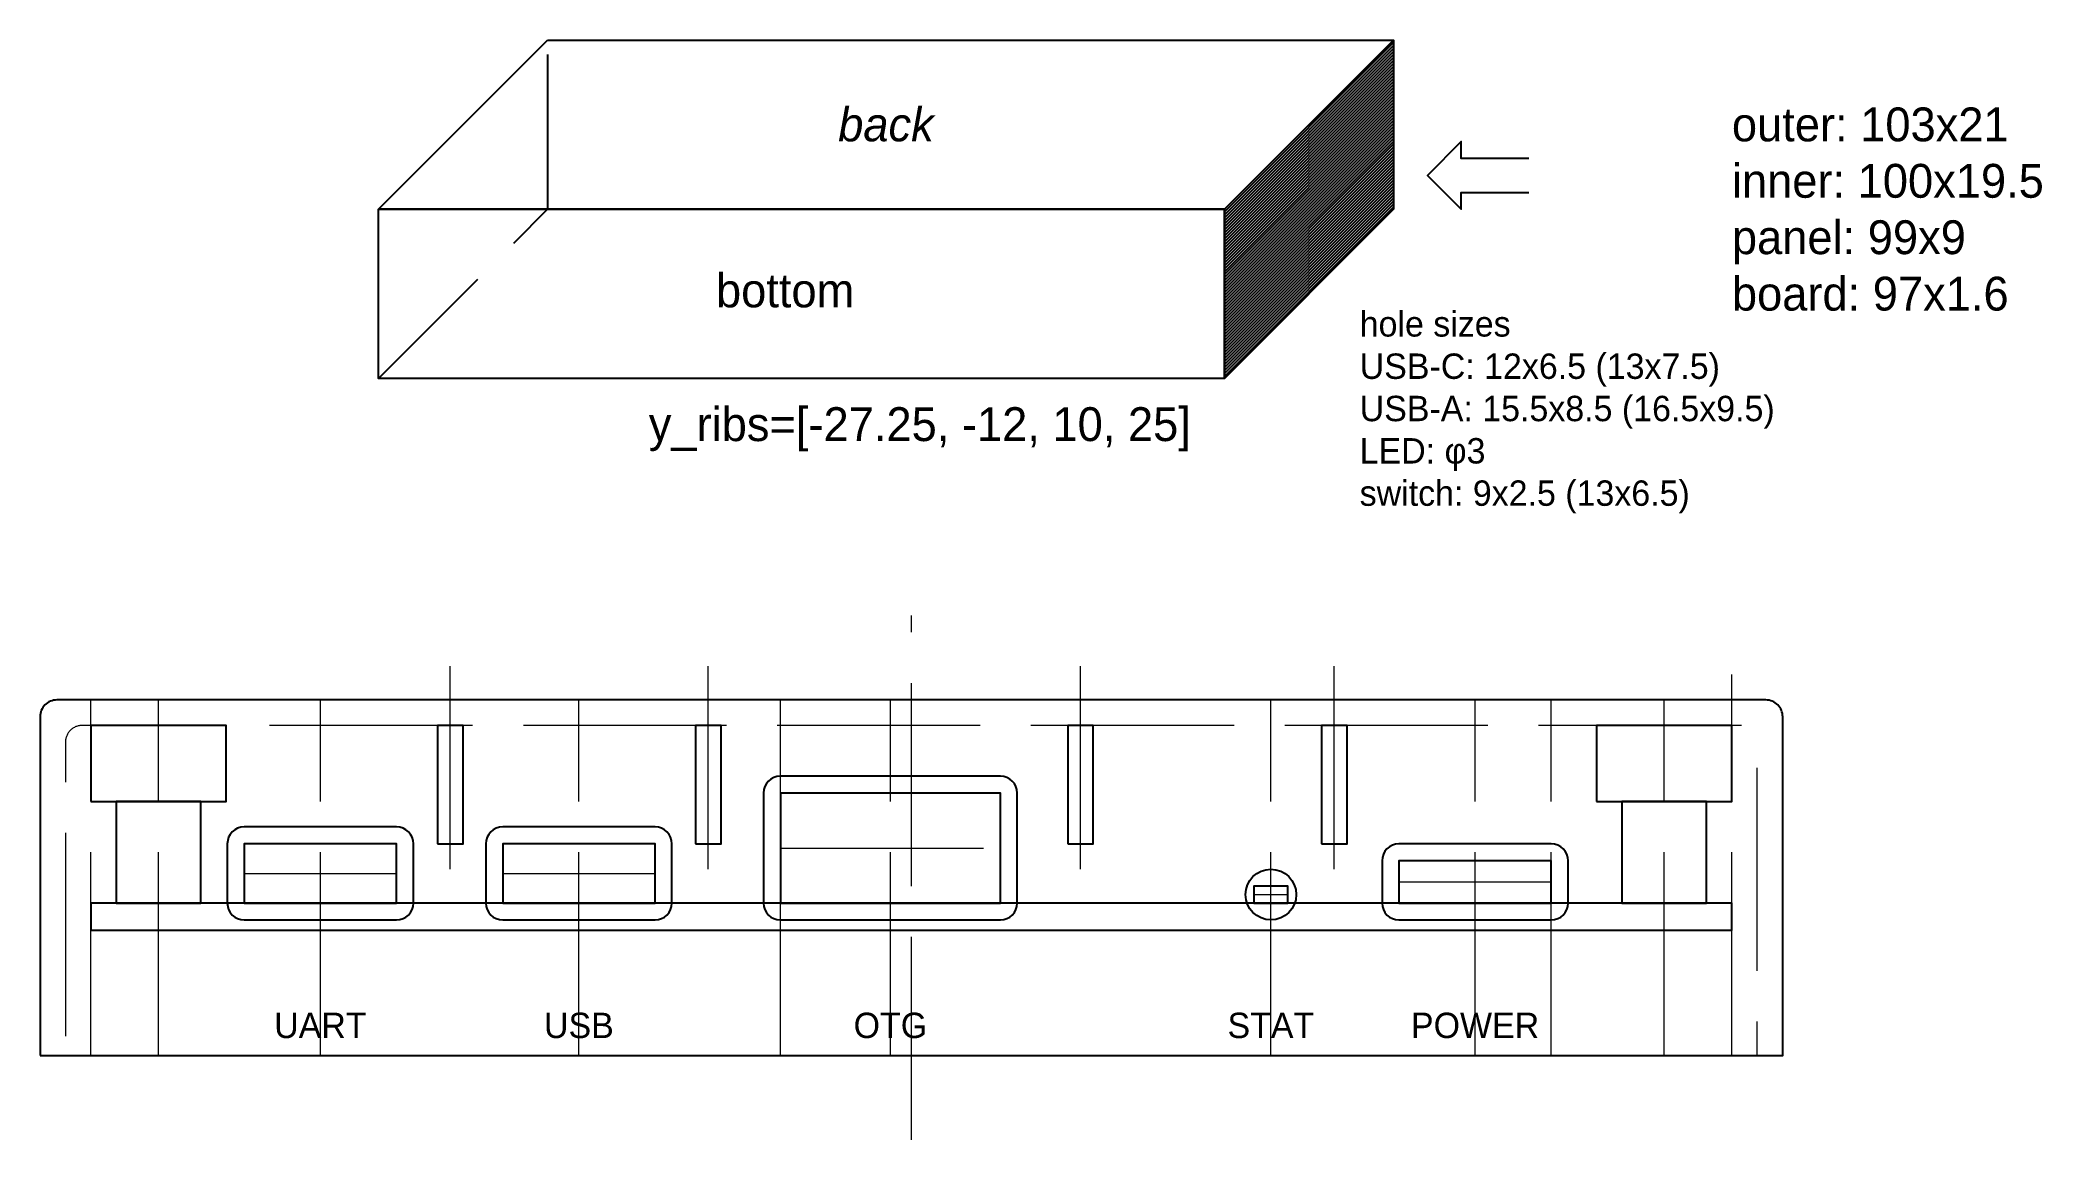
# Model space of a CAD drawing. Header units: millimetres. Extents: x 0 to 118, y -5 to 60.
import ezdxf

# ---------------------------------------------------------------- set-up
doc = ezdxf.new("R2010")
doc.units = ezdxf.units.MM
doc.linetypes.add('ACAD_ISO02W100', pattern=[15, 12, -3])
doc.layers.get('0').update_dxf_attribs({"lineweight": 25, "true_color": 0x000000})
for name, color, linetype, lineweight, true_color in [('dimensions', 134, 'Continuous', 18, 0x008080), ('guidelines', 252, 'ACAD_ISO02W100', 18, 0xa0a0a4), ('holes', 14, 'Continuous', 25, 0x800000), ('illustration', 94, 'Continuous', 25, 0x008000), ('internals', 54, 'Continuous', 25, 0x808000), ('main', 7, 'Continuous', 25, 0x000000)]:
    doc.layers.add(name, color=color, linetype=linetype, lineweight=lineweight, true_color=true_color)
doc.styles.add('textstyle0', font='')
doc.styles.add('textstyle1', font='')
doc.styles.add('textstyle2', font='')
doc.styles.add('textstyle3', font='')
doc.styles.add('textstyle4', font='')
doc.styles.add('textstyle5', font='')
doc.styles.add('textstyle6', font='')
doc.styles.add('textstyle7', font='')
doc.styles.add('textstyle8', font='')
doc.styles.add('textstyle9', font='')
doc.styles.get('textstyle0').set_extended_font_data('BIZ UDPゴシック', italic=True)
doc.styles.get('textstyle1').set_extended_font_data('BIZ UDPゴシック')
doc.styles.get('textstyle2').set_extended_font_data('BIZ UDPゴシック')
doc.styles.get('textstyle3').set_extended_font_data('BIZ UDPゴシック')
doc.styles.get('textstyle4').set_extended_font_data('BIZ UDPゴシック')
doc.styles.get('textstyle5').set_extended_font_data('BIZ UDPゴシック')
doc.styles.get('textstyle6').set_extended_font_data('BIZ UDPゴシック')
doc.styles.get('textstyle7').set_extended_font_data('BIZ UDPゴシック')
doc.styles.get('textstyle8').set_extended_font_data('BIZ UDPゴシック')
doc.styles.get('textstyle9').set_extended_font_data('BIZ UDPゴシック')

msp = doc.modelspace()

# ---------------------------------------------------------------- hatches: boundary and pattern name
at = {"layer": 'illustration'}
h = msp.add_hatch(dxfattribs=at)
h.set_pattern_fill('ANSI31', color=256, scale=0.2, angle=90, style=0)
h.set_pattern_definition([(45, (0, 0), (-0.08838835, 0.08838835), [])])
h.paths.add_polyline_path([(70, 50), (80, 60), (80, 50), (70, 40)])

# ---------------------------------------------------------------- linework, layer by layer
at = {"flags": 128}
msp.add_lwpolyline([(0, 0), (103, 0), (103, 20, 0.414214), (102, 21), (1, 21, 0.414214), (0, 20), (0, 0)], format="xyb", dxfattribs=at)
at = {"layer": 'guidelines'}
for p, q in [((24.25, 11), (24.25, 26)), ((39.5, 11), (39.5, 26)), ((51.5, -5), (51.5, 26)), ((61.5, 11), (61.5, 26)), ((76.5, 11), (76.5, 26)), ((100, 0), (100, 22.5)), ((3, 0), (3, 21)), ((7, 0), (7, 21)), ((16.57, 0), (16.57, 21)), ((31.85, 0), (31.85, 21)), ((43.76, 0), (43.76, 21)), ((50.26, 0), (50.26, 21)), ((72.75, 0), (72.75, 21)), ((84.82, 0), (84.82, 21)), ((89.32, 0), (89.32, 21)), ((96, 0), (96, 21)), ((43.76, 12.25), (56.76, 12.25)), ((12.07, 10.75), (21.07, 10.75)), ((27.35, 10.75), (36.35, 10.75)), ((71.75, 9.5), (73.75, 9.5)), ((80.32, 10.25), (89.32, 10.25)), ((3, 9), (100, 9))]:
    msp.add_line(p, q, dxfattribs=at)
at = {"layer": 'guidelines', "flags": 128}
msp.add_lwpolyline([(1.5, 0), (101.5, 0), (101.5, 18.5, 0.414214), (100.5, 19.5), (2.5, 19.5, 0.414214), (1.5, 18.5), (1.5, 0)], format="xyb", dxfattribs=at)
at = {"layer": 'holes'}
for p, q in [((42.76, 15.5), (42.76, 9)), ((56.76, 16.5), (43.76, 16.5)), ((57.76, 9), (57.76, 15.5)), ((21.07, 13.5), (12.07, 13.5)), ((36.35, 13.5), (27.35, 13.5)), ((11.07, 12.5), (11.07, 9)), ((22.07, 9), (22.07, 12.5)), ((26.35, 12.5), (26.35, 9)), ((37.35, 9), (37.35, 12.5)), ((89.32, 12.5), (80.32, 12.5)), ((79.32, 11.5), (79.32, 9)), ((90.32, 9), (90.32, 11.5)), ((12.07, 8), (21.07, 8)), ((27.35, 8), (36.35, 8)), ((43.76, 8), (56.76, 8)), ((80.32, 8), (89.32, 8))]:
    msp.add_line(p, q, dxfattribs=at)
msp.add_circle((72.75, 9.5), 1.5, dxfattribs=at)
for centre, start, end in [((43.76, 15.5), 90, 180), ((56.76, 15.5), 0, 90), ((12.07, 12.5), 90, 180), ((21.07, 12.5), 0, 90), ((27.35, 12.5), 90, 180), ((36.35, 12.5), 0, 90), ((80.32, 11.5), 90, 180), ((89.32, 11.5), 0, 90), ((12.07, 9), 180, 270), ((21.07, 9), 270, 0), ((27.35, 9), 180, 270), ((36.35, 9), 270, 0), ((43.76, 9), 180, 270), ((56.76, 9), 270, 0), ((80.32, 9), 180, 270), ((89.32, 9), 270, 0)]:
    msp.add_arc(centre, 1, start, end, dxfattribs=at)
at = {"layer": 'illustration', "flags": 128}
for points in [[(30, 60), (80, 60), (70, 50), (20, 50)], [(70, 50), (80, 60), (80, 50), (70, 40)], [(20, 50), (70, 50), (70, 40), (20, 40)]]:
    msp.add_lwpolyline(points, close=True, dxfattribs=at)
at = {"layer": 'illustration', "linetype": 'ACAD_ISO02W100', "flags": 128}
msp.add_lwpolyline([(20, 50), (30, 60), (30, 50), (20, 40)], close=True, dxfattribs=at)
at = {"layer": 'illustration', "flags": 128}
msp.add_lwpolyline([(88, 53), (84, 53), (84, 54), (82, 52), (84, 50), (84, 51), (88, 51)], dxfattribs=at)
at = {"layer": 'internals', "flags": 128}
for points in [[(3, 15), (11, 15), (11, 19.5), (3, 19.5)], [(23.5, 12.5), (25, 12.5), (25, 19.5), (23.5, 19.5)], [(38.75, 12.5), (40.25, 12.5), (40.25, 19.5), (38.75, 19.5)], [(60.75, 12.5), (62.25, 12.5), (62.25, 19.5), (60.75, 19.5)], [(75.75, 12.5), (77.25, 12.5), (77.25, 19.5), (75.75, 19.5)], [(92, 15), (100, 15), (100, 19.5), (92, 19.5)], [(4.5, 9), (9.5, 9), (9.5, 15), (4.5, 15)], [(93.5, 9), (98.5, 9), (98.5, 15), (93.5, 15)], [(3, 7.4), (100, 7.4), (100, 9), (3, 9)]]:
    msp.add_lwpolyline(points, close=True, dxfattribs=at)
at = {"layer": 'main', "flags": 128}
for points in [[(43.76, 9), (56.76, 9), (56.76, 15.5), (43.76, 15.5)], [(12.07, 9), (21.07, 9), (21.07, 12.5), (12.07, 12.5)], [(27.35, 9), (36.35, 9), (36.35, 12.5), (27.35, 12.5)], [(80.32, 9), (89.32, 9), (89.32, 11.5), (80.32, 11.5)], [(71.75, 9), (73.75, 9), (73.75, 10), (71.75, 10)]]:
    msp.add_lwpolyline(points, close=True, dxfattribs=at)

# ---------------------------------------------------------------- texts
at = {"layer": 'dimensions', "char_height": 3}
for s, insert, attachment_point, style in [('\\H2;outer: 103x21\\Pinner: 100x19.5\\Ppanel: 99x9\\Pboard: 97x1.6', (100, 50), 4, 'textstyle9'), ('\\H1.5;hole sizes\\PUSB-C: 12x6.5 (13x7.5)\\PUSB-A: 15.5x8.5 (16.5x9.5)\\PLED: φ3\\Pswitch: 9x2.5 (13x6.5)', (78, 38), 4, 'textstyle4'), ('\\H2;y_ribs=[-27.25, -12, 10, 25]', (52, 37), 5, 'textstyle1')]:
    msp.add_mtext(s, dxfattribs=dict(at, insert=insert, attachment_point=attachment_point, style=style))
at = {"layer": 'guidelines', "char_height": 2, "attachment_point": 8}
for s, insert, style in [('\\H1.5;UART', (16.57, 1), 'textstyle7'), ('\\H1.5;USB', (31.85, 1), 'textstyle8'), ('\\H1.5;OTG', (50.26, 1), 'textstyle2'), ('\\H1.5;STAT', (72.75, 1), 'textstyle6'), ('\\H1.5;POWER', (84.82, 1), 'textstyle3')]:
    msp.add_mtext(s, dxfattribs=dict(at, insert=insert, style=style))
at = {"layer": 'illustration', "char_height": 3, "attachment_point": 5}
for s, insert, style in [('\\H2;back', (50, 55), 'textstyle0'), ('\\H2;bottom', (44.04, 45.19), 'textstyle5')]:
    msp.add_mtext(s, dxfattribs=dict(at, insert=insert, style=style))

doc.saveas('drawing.dxf')
